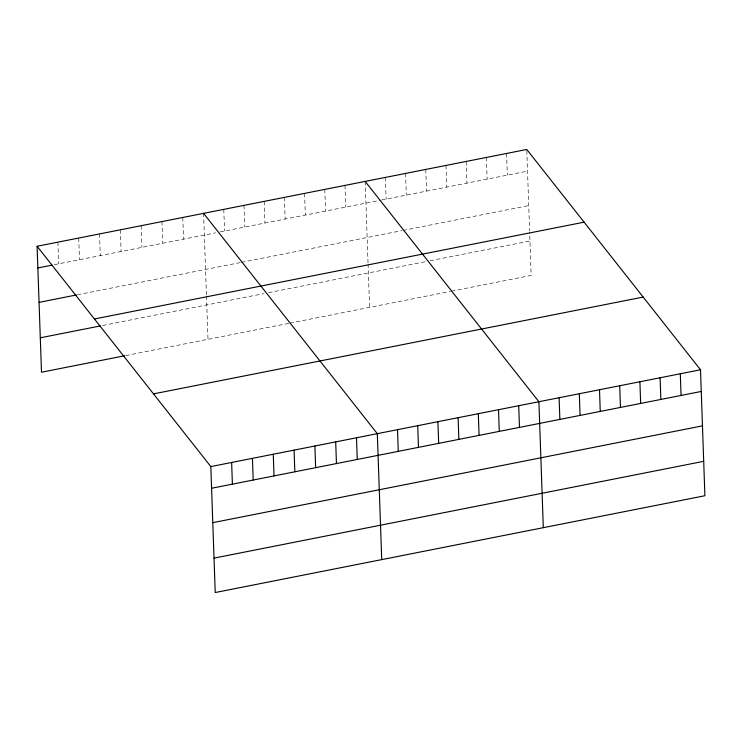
<?xml version="1.0" encoding="UTF-8"?>
<svg xmlns="http://www.w3.org/2000/svg" width="742" height="742" viewBox="0 0 742 742"><rect width="100%" height="100%" fill="white"/><g stroke="black" fill="none" stroke-linecap="round" stroke-linejoin="round"><path stroke-width="0.56" stroke-dasharray="3.71 2.78" d="M54.287 264.699L215.57 232.812M220.059 231.921L380.525 200.201M381.648 199.978L527.534 171.142M77.391 294.778L240.334 262.566M241.456 262.343L401.932 230.623M403.054 230.4L528.731 205.553M102.73 325.469L264.013 293.582M268.502 292.691L425.611 261.638M430.1 260.748L529.973 241.002M125.834 355.548L288.786 323.336M289.909 323.113L450.375 291.393M451.498 291.17L531.17 275.421L529.658 232.144M526.811 150.607L529.621 231.031M506.573 153.464L507.333 175.131M486.381 157.452L487.132 179.128M466.18 161.45L466.931 183.116M445.979 165.438L446.73 187.114M425.778 169.436L426.539 191.102M405.577 173.424L406.338 195.1M385.386 177.421L386.137 199.088M365.185 181.41L368.032 262.983M368.069 264.087L369.581 307.364M344.984 185.407L345.744 207.083M324.783 189.405L325.543 211.071M304.582 193.393L305.342 215.069M284.39 197.391L285.141 219.057M264.189 201.379L264.94 223.054M243.988 205.376L244.749 227.043M223.787 209.365L224.548 231.04M203.586 213.362L206.434 294.926M206.48 296.03L207.992 339.307M182.782 217.471L183.534 239.147M161.969 221.589L162.721 243.255M141.156 225.698L141.917 247.374M120.343 229.816L121.104 251.482M99.53 233.934L100.291 255.6M78.726 238.043L79.477 259.719M57.913 242.161L58.664 263.827"/><path stroke-width="1.11" d="M37.1 246.27L526.774 149.467L700.504 369.776L704.9 495.73L215.226 592.533L210.83 466.579L37.1 246.27L41.496 372.224L124.739 355.761M37.861 267.945L52.098 265.126M39.057 302.356L76.296 294.991M94.429 318.977L584.102 222.173M40.3 337.805L100.541 325.896M153.501 393.881L643.175 297.078M210.83 466.579L700.504 369.776M211.581 488.255L701.255 391.451M212.787 522.665L702.461 425.862M214.021 558.123L703.694 461.32M365.185 181.41L538.905 401.728L543.311 527.673M203.586 213.362L377.316 433.671L381.713 559.616M680.303 373.773L681.063 395.449M660.102 377.771L660.862 399.437M639.901 381.759L640.661 403.435M619.709 385.757L620.46 407.423M599.508 389.745L600.259 411.42M579.307 393.742L580.068 415.409M559.106 397.731L559.867 419.406M518.714 405.716L519.465 427.392M498.513 409.714L499.264 431.38M478.312 413.702L479.072 435.378M458.111 417.7L458.871 439.366M437.91 421.688L438.67 443.364M417.718 425.685L418.469 447.352M397.517 429.674L398.268 451.349M356.503 437.78L357.264 459.456M335.69 441.898L336.451 463.574M314.886 446.016L315.638 467.683M294.073 450.125L294.824 471.801M273.26 454.243L274.021 475.91M252.447 458.352L253.208 480.028M231.634 462.47L232.394 484.136"/></g></svg>
